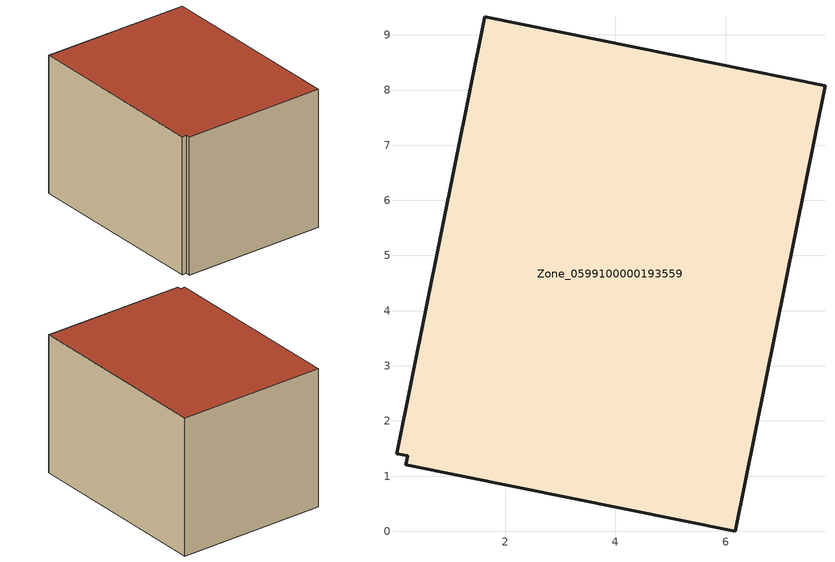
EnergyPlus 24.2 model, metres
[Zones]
Zone_0599100000193559
 floor ground (C_G): 0.23,1.37 0.03,1.41 1.63,9.33 7.8,8.08 6.17,0 0.2,1.21 z0
 wall outside (C_F): 6.17,0 7.8,8.08 1.63,9.33 0.03,1.41 0.23,1.37 0.2,1.21 6.17,0 z0:5.85
 roof outside (C_R): 0.23,1.37 0.2,1.21 6.17,0 7.8,8.08 1.63,9.33 0.03,1.41 z5.85
[BUILDING]
Pand.0599100000193559: North Axis=0; Terrain=City; Loads Convergence Tolerance Value=0.04; Temperature Convergence Tolerance Value=0.4; Solar Distribution=FullExterior; Maximum Number of Warmup Days=25; Minimum Number of Warmup Days=1
[Site:Location]
Rotterdam.The.Hague.AP_ZH_NLD Design_Conditions: Latitude=51.96; Longitude=4.45; Time Zone=1; Elevation=-4.5
[SITE:GROUNDTEMPERATURE:BUILDINGSURFACE]
18, 18, 18, 18, 18, 18, 18, 18, 18, 18, 18, 18
[MATERIAL] Thermal Absorptance=0.9; Solar Absorptance=0.7; Visible Absorptance=0.7
Name | Roughness | Thickness | Conductivity | Density | Specific Heat
G.TI.1946-1964 | MediumSmooth | 0.15 | 1 | 540 | 1210
F.TI.1946-1964 | Rough | 0.3 | 0.857143 | 1920 | 840
R.TI.1946-1964 | MediumRough | 0.2 | 0.277778 | 1500 | 1000
[CONSTRUCTION]
C_G: G.TI.1946-1964
C_F: F.TI.1946-1964
C_R: R.TI.1946-1964
[ZONE]
Zone_0599100000193559: Type=1; Multiplier=1; Ceiling Height=Autocalculate; Volume=Autocalculate; Floor Area=autocalculate; Part of Total Floor Area=Yes
[ZONEINFILTRATION:DESIGNFLOWRATE]
Infil_Zone_0599100000193559: Zone or ZoneList or Space or SpaceList=Zone_0599100000193559; Schedule=AlwaysOn; Design Flow Rate Calculation Method=Flow/Area; Flow Rate per Floor Area=0.003; Constant Term Coefficient=1; Temperature Term Coefficient=0; Velocity Term Coefficient=0; Velocity Squared Term Coefficient=0
[HVACTEMPLATE:ZONE:IDEALLOADSAIRSYSTEM]
Zone_0599100000193559: Maximum Heating Supply Air Temperature=50; Minimum Cooling Supply Air Temperature=13; Maximum Heating Supply Air Humidity Ratio=0.0156; Minimum Cooling Supply Air Humidity Ratio=0.0077; Heating Limit=NoLimit; Cooling Limit=NoLimit; Dehumidification Control Type=ConstantSensibleHeatRatio; Cooling Sensible Heat Ratio=0.7; Dehumidification Setpoint=60; Humidification Control Type=None; Humidification Setpoint=30; Outdoor Air Method=None; Outdoor Air Flow Rate per Person=0.00944; Outdoor Air Flow Rate per Zone Floor Area=0; Outdoor Air Flow Rate per Zone=0; Demand Controlled Ventilation Type=None; Outdoor Air Economizer Type=NoEconomizer; Heat Recovery Type=None; Sensible Heat Recovery Effectiveness=0.7; Latent Heat Recovery Effectiveness=0.65
[ZONECONTROL:THERMOSTAT]
ThermostatControl_Zone_0599100000193559: Zone or ZoneList=Zone_0599100000193559; Control Type Schedule=DualSetpointControlType; Control 1=Thermostat_Zone_0599100000193559; Temperature Difference Between Cutout And Setpoint=0
[THERMOSTATSETPOINT:DUALSETPOINT]
Thermostat_Zone_0599100000193559: Heating Setpoint Temperature Schedule=HeatingSetpoint_Zone_0599100000193559; Cooling Setpoint Temperature Schedule=CoolingSetpoint_Zone_0599100000193559
[SCHEDULE:COMPACT]
HeatingSetpoint_Zone_0599100000193559: Through: 12/31, For: AllDays, Until: 24:00, 21
CoolingSetpoint_Zone_0599100000193559: Through: 12/31, For: AllDays, Until: 24:00, 24
DualSetpointControlType: Through: 12/31, For: AllDays, Until: 24:00, 4
AlwaysOn: Through: 12/31, For: AllDays, Until: 24:00, 1
